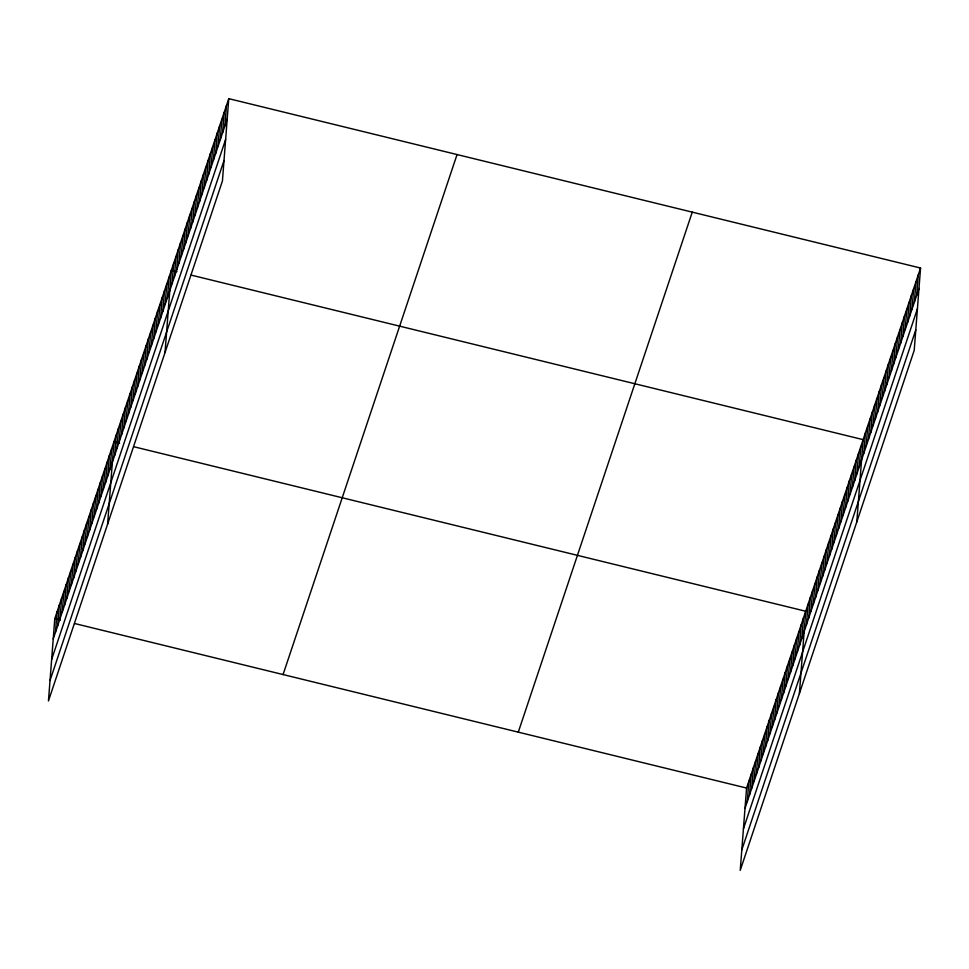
<?xml version="1.0" encoding="UTF-8"?>
<svg xmlns="http://www.w3.org/2000/svg" width="969" height="969" viewBox="0 0 969 969"><rect width="100%" height="100%" fill="white"/><g stroke="black" fill="none" stroke-linecap="round" stroke-linejoin="round"><path stroke-width="1.45" d="M228.769 98.656L54.785 618.67L48.45 700.962L222.434 180.949L228.769 98.656L920.55 268.038L914.215 350.33L740.231 870.344L746.566 788.051L920.55 268.038M55.487 632.212L57.062 611.863M57.765 625.405L59.327 605.068M60.042 618.61L61.604 598.261M62.319 611.802L63.881 591.465M64.596 605.007L66.158 584.67M66.873 598.212L68.436 577.863M69.138 591.405L70.713 571.068M71.415 584.61L72.978 564.261M73.692 577.803L75.255 557.466M75.97 571.007L77.532 550.658M78.247 564.212L79.809 543.863M80.524 557.405L82.086 537.068M82.789 550.61L84.364 530.261M85.066 543.803L86.629 523.466M87.343 537.008L88.906 516.659M89.62 530.2L91.183 509.864M91.898 523.405L93.46 503.056M94.175 516.61L95.737 496.261M96.44 509.803L98.014 489.466M98.717 503.008L100.291 482.659M100.994 496.201L102.557 475.864M103.271 489.406L104.834 469.057M105.548 482.61L107.111 462.261M107.825 475.803L109.388 455.466M110.091 469.008L111.665 448.659M107.607 524.156L113.942 441.864L119.575 443.245M114.669 455.345L116.232 434.996M116.97 448.477L118.533 428.128M119.26 441.61L120.822 421.273M121.561 434.742L123.124 414.405M123.85 427.886L125.425 407.537M126.152 421.018L127.714 400.681M128.453 414.151L130.016 393.814M130.742 407.295L132.305 386.946M133.044 400.427L134.606 380.078M135.333 393.559L136.908 373.222M137.634 386.704L139.197 366.355M139.936 379.836L141.498 359.487M142.225 372.968L143.787 352.631M144.526 366.1L146.089 345.763M146.816 359.245L148.39 338.896M149.117 352.377L150.679 332.04M151.418 345.509L152.981 325.172M153.708 338.653L155.27 318.304M156.009 331.786L157.572 311.437M158.298 324.918L159.873 304.581M160.6 318.062L162.162 297.713M162.901 311.194L164.464 290.845M165.19 304.327L166.753 283.99M167.492 297.459L169.054 277.122M165.021 352.546L171.356 270.254L176.988 271.635M172.082 283.735L173.645 263.386M174.384 276.868L175.946 256.531M176.673 270.012L178.235 249.663M178.974 263.144L180.537 242.795M181.264 256.276L182.838 235.939M183.565 249.421L185.127 229.072M185.866 242.553L187.429 222.204M188.156 235.685L189.718 215.348M190.457 228.817L192.019 208.48M192.746 221.962L194.321 201.613M195.048 215.094L196.61 194.745M197.349 208.226L198.911 187.889M199.638 201.37L201.201 181.021M201.94 194.503L203.502 174.154M204.229 187.635L205.803 167.298M206.53 180.767L208.093 160.43M208.832 173.911L210.394 153.562M211.121 167.043L212.695 146.707M213.422 160.176L214.985 139.839M215.712 153.32L217.286 132.971M218.013 146.452L219.575 126.103M220.314 139.584L221.877 119.248M222.604 132.729L224.178 112.38M224.905 125.861L226.467 105.512M747.281 801.593L748.843 781.256M749.546 794.798L751.12 774.449M751.823 787.991L753.397 767.654M754.1 781.196L755.663 760.847M756.377 774.401L757.94 754.052M758.654 767.593L760.217 747.256M760.931 760.798L762.494 740.449M763.209 753.991L764.771 733.654M765.474 747.196L767.048 726.847M767.751 740.389L769.313 720.052M770.028 733.594L771.59 713.257M772.305 726.798L773.868 706.449M774.582 719.991L776.145 699.654M776.859 713.196L778.422 692.847M779.124 706.389L780.699 686.052M781.402 699.594L782.964 679.245M783.679 692.799L785.241 672.45M785.956 685.991L787.518 665.655M788.233 679.196L789.796 658.847M790.51 672.389L792.073 652.052M792.775 665.594L794.35 645.245M795.052 658.787L796.615 638.45M797.33 651.992L798.892 631.643M799.607 645.197L801.169 624.848M801.884 638.389L803.446 618.052M799.389 693.538L805.724 611.245L133.661 446.697M806.45 624.726L808.013 604.39M808.752 617.859L810.314 597.522M811.041 611.003L812.616 590.654M813.342 604.135L814.905 583.786M815.644 597.267L817.206 576.93M817.933 590.412L819.495 570.063M820.234 583.544L821.797 563.195M822.524 576.676L824.098 556.339M824.825 569.808L826.387 549.471M827.126 562.953L828.689 542.604M829.416 556.085L830.978 535.748M831.717 549.217L833.279 528.88M834.006 542.361L835.581 522.012M836.308 535.494L837.87 515.145M838.609 528.626L840.171 508.289M840.898 521.77L842.461 501.421M843.2 514.902L844.762 494.553M845.489 508.035L847.063 487.698M847.79 501.167L849.353 480.83M850.092 494.311L851.654 473.962M852.381 487.443L853.943 467.094M854.682 480.576L856.245 460.239M856.971 473.72L858.546 453.371M859.273 466.852L860.835 446.503M856.802 521.94L863.137 439.647L191.075 275.087M863.864 453.129L865.438 432.78M866.165 446.261L867.727 425.912M868.454 439.393L870.029 419.056M870.756 432.525L872.318 412.188M873.057 425.67L874.619 405.321M875.346 418.802L876.921 398.453M877.648 411.934L879.21 391.597M879.937 405.078L881.511 384.729M882.238 398.211L883.801 377.862M884.54 391.343L886.102 371.006M886.829 384.487L888.403 364.138M889.13 377.619L890.693 357.27M891.432 370.752L892.994 350.415M893.721 363.884L895.283 343.547M896.022 357.028L897.585 336.679M898.311 350.16L899.886 329.811M900.613 343.292L902.175 322.956M902.914 336.437L904.477 316.088M905.203 329.569L906.766 309.22M907.505 322.701L909.067 302.364M909.794 315.833L911.369 295.497M912.095 308.978L913.658 288.629M914.397 302.11L915.959 281.773M916.686 295.242L918.249 274.905M53.222 639.007L227.206 118.993M51.648 659.453L225.632 139.439M50.025 680.517L224.009 160.503M283.069 674.557L457.053 154.555M518.282 732.152L692.266 212.138M745.004 808.4L918.987 288.387M743.429 828.846L917.413 308.832M741.806 849.91L915.79 329.896M54.785 618.67L60.417 620.051M74.516 623.491L746.566 788.051"/></g></svg>
